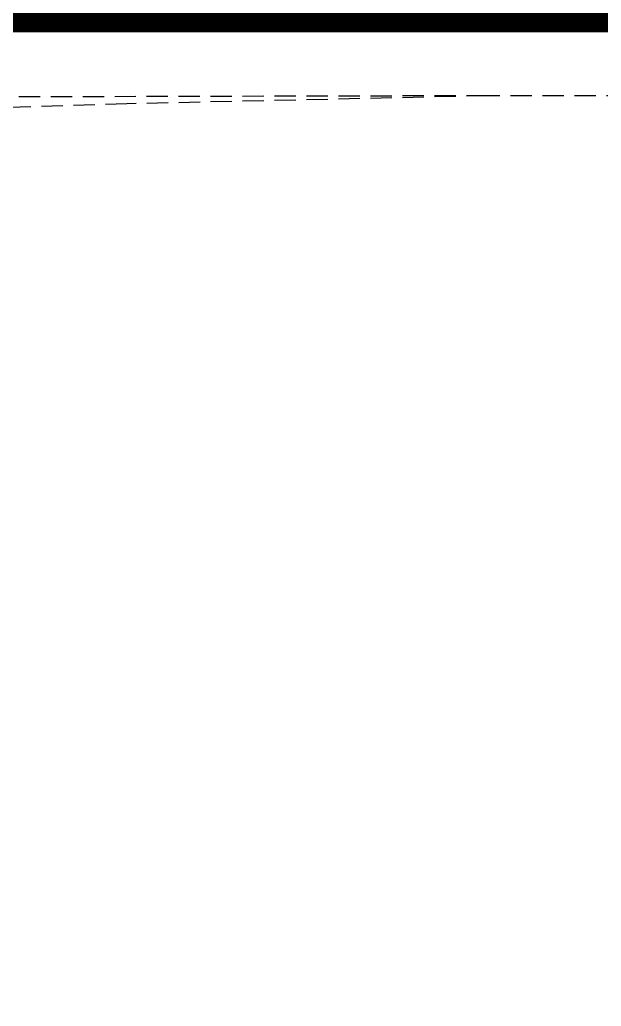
# Model space of a CAD drawing. Header units: millimetres. Extents: x 0 to 460473, y -68369 to 85219.
# Drawn here: x 229145.6 to 229316.1, y -30147.4 to -29858.5 of the extents above; entities that cross this region are included whole.
import ezdxf

# ---------------------------------------------------------------- set-up
doc = ezdxf.new("R2010")
doc.units = ezdxf.units.MM
doc.header["$LTSCALE"] = 50
doc.linetypes.add('HIDDEN2', pattern=[0.1875, 0.125, -0.0625])
doc.layers.add('fur', color=6, linetype='Continuous')
doc.layers.add('hid', color=8, linetype='HIDDEN2')

msp = doc.modelspace()

# ---------------------------------------------------------------- linework, layer by layer
at = {"layer": 'fur', "color": 40, "lineweight": 50, "true_color": 0xf8d731, "const_width": 20}
msp.add_lwpolyline([(227948.79534532, -29852.15140199), (229958.57693828, -29852.15140199), (229958.57693828, -31062.19639215), (227948.79534532, -31062.19639215)], close=True, dxfattribs=at)
at = {"layer": 'hid'}
for p, q in [((229282.82380207, -29880.74679521), (228948.27500598, -29881.57848707)), ((229282.82380207, -29880.74679521), (229176.98422908, -29883.11812944)), ((229323.88549737, -29880.80786608), (229282.82380207, -29880.74679521)), ((229176.98422908, -29883.11812944), (229106.03701712, -29885.40340719))]:
    msp.add_line(p, q, dxfattribs=at)

doc.saveas('drawing.dxf')
